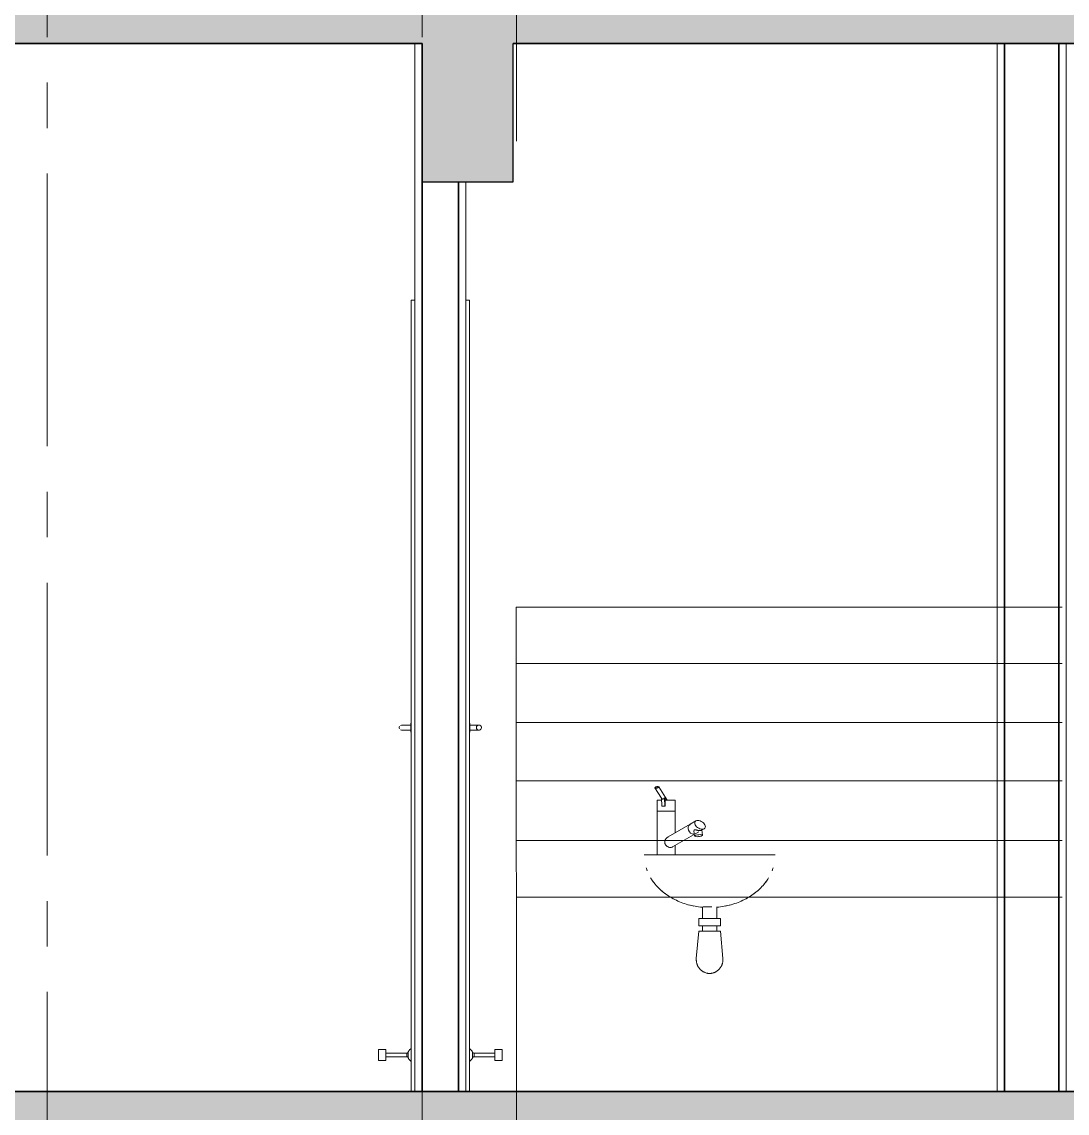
# Model space of a CAD drawing. Header units: millimetres. Extents: x 1373 to 40779, y 1939 to 6439.
# Drawn here: x 24179.3 to 24466.6, y 3569.8 to 3869.8 of the extents above; entities that cross this region are included whole.
import ezdxf

# ---------------------------------------------------------------- set-up
doc = ezdxf.new("R2010")
doc.units = ezdxf.units.MM
doc.linetypes.add('IMPORT-CENTER2', pattern=[112.5, 75, -12.5, 12.5, -12.5])
for name, color, linetype, lineweight in [('A-AREA-IDEN', 2, 'Continuous', 18), ('A-DETL', 6, 'Continuous', 30), ('A-DETL-GENF', 92, 'Continuous', 18), ('A-DOOR', 31, 'Continuous', 18), ('A-DOOR-FRAM', 31, 'Continuous', 18), ('A-FLOR-FNSH', 192, 'Continuous', 35), ('A-WALL', 20, 'Continuous', 9), ('A-WALL-FNSH', 113, 'Continuous', 18), ('P-SANR-FIXT', 6, 'Continuous', 18), ('S-GRID', 252, 'IMPORT-CENTER2', 5), ('YAZI', 2, 'Continuous', 18)]:
    doc.layers.add(name, color=color, linetype=linetype, lineweight=lineweight)

# ---------------------------------------------------------------- blocks, each defined once
blk = doc.blocks.new('_MB_KAPI_CAMLI_B - _m_kapı_100_camlı-2073561-Schnitt 1')
at = {"layer": 'A-DOOR'}
for p, q in [((-493.75, -98.78), (-493.75, -100)), ((-493.75, -99.3), (-495.25, -99.3)), ((-495.25, -100.7), (-493.75, -100.7)), ((-493.75, -100), (-493.75, -101.22)), ((-500.65, -188.5), (-502.65, -188.5)), ((-502.65, -191.5), (-502.65, -188.5)), ((-500.65, -191.5), (-500.65, -188.5)), ((-502.65, -191.5), (-500.65, -191.5)), ((-494.9, -189.5), (-500.65, -189.5)), ((-500.65, -190.5), (-494.9, -190.5)), ((-494.9, -190.5), (-494.9, -189.5)), ((-494.48, -189.19), (-494.48, -190.81)), ((-494.48, -190.4), (-494.48, -190.81))]:
    blk.add_line(p, q, dxfattribs=at)
at = {"layer": 'A-DOOR', "flags": 128}
for points in [[(-495.25, -99.3), (-495.29, -99.3), (-495.33, -99.3), (-495.37, -99.3), (-495.41, -99.3), (-495.45, -99.3), (-495.49, -99.3), (-495.52, -99.3), (-495.56, -99.3), (-495.6, -99.3), (-495.64, -99.3), (-495.67, -99.3), (-495.71, -99.3), (-495.75, -99.3), (-495.78, -99.3), (-495.81, -99.3), (-495.85, -99.3), (-495.88, -99.3), (-495.91, -99.3), (-495.94, -99.3), (-495.97, -99.3), (-495.99, -99.3), (-496.02, -99.3), (-496.04, -99.3), (-496.07, -99.3), (-496.09, -99.3), (-496.11, -99.3), (-496.13, -99.3), (-496.15, -99.3), (-496.17, -99.3), (-496.18, -99.3), (-496.19, -99.3), (-496.21, -99.3), (-496.22, -99.3), (-496.23, -99.3), (-496.23, -99.3), (-496.24, -99.3), (-496.24, -99.3), (-496.25, -99.3), (-496.25, -99.3)], [(-496.25, -100.7), (-496.25, -100.7), (-496.25, -100.7), (-496.24, -100.7), (-496.24, -100.7), (-496.23, -100.7), (-496.22, -100.7), (-496.21, -100.7), (-496.2, -100.7), (-496.18, -100.7), (-496.17, -100.7), (-496.15, -100.7), (-496.14, -100.7), (-496.12, -100.7), (-496.1, -100.7), (-496.07, -100.7), (-496.05, -100.7), (-496.03, -100.7), (-496, -100.7), (-495.97, -100.7), (-495.95, -100.7), (-495.92, -100.7), (-495.89, -100.7), (-495.85, -100.7), (-495.82, -100.7), (-495.79, -100.7), (-495.75, -100.7), (-495.72, -100.7), (-495.68, -100.7), (-495.65, -100.7), (-495.61, -100.7), (-495.57, -100.7), (-495.54, -100.7), (-495.5, -100.7), (-495.46, -100.7), (-495.42, -100.7), (-495.38, -100.7), (-495.34, -100.7), (-495.3, -100.7), (-495.26, -100.7), (-495.25, -100.7)], [(-494.48, -189.19), (-494.45, -189.12), (-494.41, -189.05), (-494.37, -188.98), (-494.33, -188.91), (-494.28, -188.85), (-494.24, -188.78), (-494.19, -188.72), (-494.13, -188.66), (-494.08, -188.6), (-494.02, -188.54), (-493.96, -188.49), (-493.9, -188.44), (-493.84, -188.39), (-493.77, -188.34), (-493.7, -188.3), (-493.64, -188.26)], [(-494.9, -189.5), (-494.88, -189.5), (-494.86, -189.49), (-494.84, -189.49), (-494.82, -189.48), (-494.8, -189.48), (-494.78, -189.47), (-494.76, -189.46), (-494.74, -189.46), (-494.72, -189.45), (-494.7, -189.44), (-494.68, -189.43), (-494.66, -189.42), (-494.65, -189.4), (-494.63, -189.39), (-494.62, -189.38), (-494.6, -189.36), (-494.58, -189.35), (-494.57, -189.33), (-494.56, -189.32), (-494.54, -189.3), (-494.53, -189.29), (-494.52, -189.27), (-494.51, -189.25), (-494.5, -189.23), (-494.49, -189.21), (-494.48, -189.2), (-494.48, -189.19)], [(-494.48, -190.81), (-494.49, -190.79), (-494.5, -190.77), (-494.51, -190.75), (-494.52, -190.73), (-494.53, -190.72), (-494.54, -190.7), (-494.56, -190.68), (-494.57, -190.67), (-494.58, -190.65), (-494.6, -190.64), (-494.61, -190.62), (-494.63, -190.61), (-494.65, -190.6), (-494.66, -190.59), (-494.68, -190.57), (-494.7, -190.56), (-494.72, -190.55), (-494.74, -190.54), (-494.75, -190.54), (-494.77, -190.53), (-494.79, -190.52), (-494.81, -190.52), (-494.83, -190.51), (-494.85, -190.51), (-494.87, -190.5), (-494.9, -190.5), (-494.9, -190.5)], [(-493.63, -191.74), (-493.69, -191.7), (-493.76, -191.66), (-493.83, -191.62), (-493.89, -191.57), (-493.95, -191.52), (-494.01, -191.46), (-494.07, -191.41), (-494.13, -191.35), (-494.18, -191.29), (-494.23, -191.23), (-494.28, -191.16), (-494.32, -191.1), (-494.36, -191.03), (-494.4, -190.96), (-494.44, -190.89), (-494.47, -190.82), (-494.48, -190.81)]]:
    blk.add_lwpolyline(points, dxfattribs=at)
at = {"layer": 'A-DOOR'}
for start, end in [(150, 180), (180, 210), (75, 120), (240, 285)]:
    blk.add_arc((-496.25, -100), 0.7, start, end, dxfattribs=at)
blk = doc.blocks.new('_MB_KAPI_CAMLI_B - _m_kapı_80_camlı-V33-Schnitt 1')
at = {"layer": 'A-DOOR'}
for p, q in [((-477.55, -100), (-477.55, -98.78)), ((-476.05, -99.3), (-477.55, -99.3)), ((-477.55, -101.22), (-477.55, -100)), ((-477.55, -100.7), (-476.05, -100.7)), ((-468.65, -188.5), (-470.65, -188.5)), ((-470.65, -188.5), (-470.65, -191.5)), ((-468.65, -188.5), (-468.65, -191.5)), ((-476.82, -190.81), (-476.82, -189.19)), ((-470.65, -189.5), (-476.4, -189.5)), ((-476.4, -189.5), (-476.4, -190.5)), ((-476.4, -190.5), (-470.65, -190.5)), ((-470.65, -191.5), (-468.65, -191.5))]:
    blk.add_line(p, q, dxfattribs=at)
at = {"layer": 'A-DOOR', "flags": 128}
for points in [[(-476.05, -99.3), (-476.01, -99.3), (-475.97, -99.3), (-475.93, -99.3), (-475.89, -99.3), (-475.85, -99.3), (-475.81, -99.3), (-475.77, -99.3), (-475.73, -99.3), (-475.7, -99.3), (-475.66, -99.3), (-475.62, -99.3), (-475.59, -99.3), (-475.55, -99.3), (-475.52, -99.3), (-475.48, -99.3), (-475.45, -99.3), (-475.42, -99.3), (-475.39, -99.3), (-475.36, -99.3), (-475.33, -99.3), (-475.3, -99.3), (-475.28, -99.3), (-475.25, -99.3), (-475.23, -99.3), (-475.21, -99.3), (-475.19, -99.3), (-475.17, -99.3), (-475.15, -99.3), (-475.13, -99.3), (-475.12, -99.3), (-475.1, -99.3), (-475.09, -99.3), (-475.08, -99.3), (-475.07, -99.3), (-475.06, -99.3), (-475.06, -99.3), (-475.05, -99.3), (-475.05, -99.3), (-475.05, -99.3)], [(-475.05, -100.7), (-475.05, -100.7), (-475.05, -100.7), (-475.06, -100.7), (-475.06, -100.7), (-475.07, -100.7), (-475.08, -100.7), (-475.09, -100.7), (-475.1, -100.7), (-475.11, -100.7), (-475.13, -100.7), (-475.14, -100.7), (-475.16, -100.7), (-475.18, -100.7), (-475.2, -100.7), (-475.22, -100.7), (-475.25, -100.7), (-475.27, -100.7), (-475.3, -100.7), (-475.32, -100.7), (-475.35, -100.7), (-475.38, -100.7), (-475.41, -100.7), (-475.44, -100.7), (-475.48, -100.7), (-475.51, -100.7), (-475.54, -100.7), (-475.58, -100.7), (-475.61, -100.7), (-475.65, -100.7), (-475.69, -100.7), (-475.72, -100.7), (-475.76, -100.7), (-475.8, -100.7), (-475.84, -100.7), (-475.88, -100.7), (-475.92, -100.7), (-475.96, -100.7), (-476, -100.7), (-476.04, -100.7), (-476.05, -100.7)], [(-475.05, -99.3), (-475.02, -99.3), (-474.99, -99.3), (-474.96, -99.31), (-474.94, -99.31), (-474.91, -99.31), (-474.88, -99.32)], [(-474.87, -100.68), (-474.9, -100.68), (-474.93, -100.69), (-474.96, -100.69), (-474.99, -100.7), (-475.01, -100.7), (-475.04, -100.7), (-475.05, -100.7)], [(-474.49, -100.42), (-474.5, -100.44), (-474.52, -100.46), (-474.54, -100.48), (-474.56, -100.5), (-474.58, -100.52), (-474.6, -100.54), (-474.62, -100.56), (-474.65, -100.57), (-474.67, -100.59), (-474.69, -100.6), (-474.72, -100.62), (-474.74, -100.63), (-474.77, -100.64), (-474.79, -100.65)], [(-474.51, -99.55), (-474.49, -99.58), (-474.48, -99.6), (-474.46, -99.62), (-474.44, -99.65), (-474.43, -99.67), (-474.42, -99.7), (-474.41, -99.72), (-474.4, -99.75), (-474.39, -99.77), (-474.38, -99.8), (-474.37, -99.83), (-474.36, -99.85), (-474.36, -99.88), (-474.35, -99.91), (-474.35, -99.94)], [(-477.67, -188.26), (-477.6, -188.3), (-477.53, -188.34), (-477.47, -188.38), (-477.41, -188.43), (-477.34, -188.48), (-477.28, -188.54), (-477.23, -188.59), (-477.17, -188.65), (-477.12, -188.71), (-477.07, -188.77), (-477.02, -188.84), (-476.98, -188.9), (-476.93, -188.97), (-476.89, -189.04), (-476.86, -189.11), (-476.82, -189.18), (-476.82, -189.19)], [(-476.82, -190.81), (-476.85, -190.88), (-476.89, -190.95), (-476.93, -191.02), (-476.97, -191.09), (-477.01, -191.15), (-477.06, -191.22), (-477.11, -191.28), (-477.16, -191.34), (-477.22, -191.4), (-477.28, -191.46), (-477.34, -191.51), (-477.4, -191.56), (-477.46, -191.61), (-477.53, -191.66), (-477.59, -191.7), (-477.66, -191.74)], [(-476.82, -189.19), (-476.81, -189.21), (-476.8, -189.23), (-476.79, -189.25), (-476.78, -189.27), (-476.77, -189.28), (-476.75, -189.3), (-476.74, -189.32), (-476.73, -189.33), (-476.71, -189.35), (-476.7, -189.36), (-476.68, -189.38), (-476.67, -189.39), (-476.65, -189.4), (-476.63, -189.41), (-476.62, -189.43), (-476.6, -189.44), (-476.58, -189.45), (-476.56, -189.46), (-476.54, -189.46), (-476.52, -189.47), (-476.5, -189.48), (-476.48, -189.48), (-476.46, -189.49), (-476.44, -189.49), (-476.42, -189.5), (-476.4, -189.5), (-476.4, -189.5)], [(-476.4, -190.5), (-476.42, -190.5), (-476.44, -190.51), (-476.46, -190.51), (-476.48, -190.52), (-476.5, -190.52), (-476.52, -190.53), (-476.54, -190.54), (-476.56, -190.54), (-476.58, -190.55), (-476.6, -190.56), (-476.61, -190.57), (-476.63, -190.58), (-476.65, -190.6), (-476.67, -190.61), (-476.68, -190.62), (-476.7, -190.64), (-476.71, -190.65), (-476.73, -190.67), (-476.74, -190.68), (-476.75, -190.7), (-476.77, -190.71), (-476.78, -190.73), (-476.79, -190.75), (-476.8, -190.77), (-476.81, -190.79), (-476.82, -190.8), (-476.82, -190.81)]]:
    blk.add_lwpolyline(points, dxfattribs=at)
at = {"layer": 'A-DOOR'}
for start, end in [(0, 180), (180, 0)]:
    blk.add_arc((-475.05, -100), 0.7, start, end, dxfattribs=at)
at = {"layer": 'A-DOOR-FRAM'}
for p, q in [((-493.65, -200), (-493.65, 17.5)), ((-492.65, 17.5), (-493.65, 17.5)), ((-477.65, 17.5), (-478.65, 17.5)), ((-477.65, 17.5), (-477.65, -200))]:
    blk.add_line(p, q, dxfattribs=at)
blk = doc.blocks.new('A$Cb0e8746a')
at = {"layer": 'YAZI', "linetype": 'Continuous', "lineweight": 0}
for p, q in [((0.02, 171.86), (150.05, 171.86)), ((0.02, 171.86), (0.09, 0)), ((150.05, 156.33), (0.02, 156.33)), ((150.05, 140.15), (0.02, 140.15)), ((150.05, 124.15), (0.02, 124.15)), ((150.05, 107.74), (0.02, 107.74)), ((150.05, 92.15), (0, 92.15))]:
    blk.add_line(p, q, dxfattribs=at)

msp = doc.modelspace()

# ---------------------------------------------------------------- hatches: boundary and pattern name
at = {"layer": 'A-DETL-GENF'}
h = msp.add_hatch(dxfattribs=at)
h.set_pattern_fill('ANSI33', color=153, style=0)
h.set_pattern_definition([(45, (-4726.611, 6394.9317), (-4.490128, 4.490128), []), (45, (-4722.121, 6394.9317), (-4.490128, 4.490128), [3.175, -1.5875])])
h.paths.add_polyline_path([(24984.31, 3275.76), (24984.31, 5063.76), (25234.31, 5063.76), (25234.31, 5025.76), (25259.31, 5025.76), (25259.31, 5063.76), (25834.6, 5063.76), (25834.6, 5025.76), (25859.6, 5025.76), (25859.6, 5063.76), (26040.63, 5063.76), (26040.63, 5075.76), (25234.31, 5075.76), (24984.31, 5075.76), (24984.31, 5240.76), (24744.31, 5240.76), (24744.31, 5075.76), (23644.59, 5075.76), (23644.59, 5063.76), (23774.59, 5063.76), (23774.59, 5025.76), (23799.59, 5025.76), (23799.59, 5063.76), (24289.31, 5063.76), (24289.31, 5025.76), (24314.31, 5025.76), (24314.31, 5063.76), (24744.31, 5063.76), (24744.31, 4775.76), (23674.32, 4775.76), (23674.32, 4763.76), (23774.59, 4763.76), (23774.59, 4725.76), (23799.59, 4725.76), (23799.59, 4763.76), (24289.31, 4763.76), (24289.31, 4725.76), (24314.31, 4725.76), (24314.31, 4763.76), (24744.31, 4763.76), (24744.31, 4475.76), (23674.32, 4475.76), (23674.32, 4463.76), (23774.59, 4463.76), (23774.59, 4425.76), (23799.59, 4425.76), (23799.59, 4463.76), (24289.31, 4463.76), (24289.31, 4425.76), (24314.31, 4425.76), (24314.31, 4463.76), (24744.31, 4463.76), (24744.31, 4175.76), (23674.32, 4175.76), (23674.32, 4163.76), (23774.59, 4163.76), (23774.59, 4125.76), (23799.59, 4125.76), (23799.59, 4163.76), (24289.31, 4163.76), (24289.31, 4125.76), (24314.31, 4125.76), (24314.31, 4163.76), (24744.31, 4163.76), (24744.31, 3875.76), (23674.32, 3875.76), (23674.32, 3863.76), (23774.59, 3863.76), (23774.59, 3825.76), (23799.59, 3825.76), (23799.59, 3863.76), (24289.31, 3863.76), (24289.31, 3825.76), (24314.31, 3825.76), (24314.31, 3863.76), (24744.31, 3863.76), (24744.31, 3575.76), (23774.59, 3575.76), (23774.59, 3545.76), (23474.27, 3545.76), (23474.28, 3275.76), (23474.28, 3245.76), (23774.59, 3245.76), (23774.59, 3215.76), (24744.31, 3215.76), (24744.31, 3085.76), (24984.31, 3085.76), (24984.31, 3215.76), (25859.6, 3215.76), (25909.6, 3215.76), (25909.6, 3275.76), (25859.6, 3275.76), (25859.6, 3575.76), (25835.46, 3575.76), (25234.31, 3575.76), (25234.31, 3525.76), (25259.31, 3525.76), (25259.31, 3563.76), (25835.46, 3563.76), (25835.46, 3275.76)])
h.paths.add_polyline_path([(24959.31, 3125.76), (24769.31, 3125.76), (24769.31, 3275.76), (24769.31, 5225.76), (24959.31, 5225.76), (24959.31, 4775.76), (24959.31, 3275.76)], flags=16)
h.paths.add_polyline_path([(24744.31, 3275.76), (23499.27, 3275.76), (23499.27, 3531.13), (23774.59, 3531.13), (23799.59, 3530.13), (23799.59, 3563.76), (24289.31, 3563.76), (24289.31, 3525.76), (24314.31, 3525.76), (24314.31, 3563.76), (24744.31, 3563.76)], flags=16)

# ---------------------------------------------------------------- linework, layer by layer
at = {"layer": 'A-DETL'}
for points in [[(23674.32, 3875.76), (23674.32, 3863.76), (23774.59, 3863.76), (23774.59, 3825.76), (23799.59, 3825.76), (23799.59, 3863.76), (24289.31, 3863.76), (24289.31, 3825.76), (24314.31, 3825.76), (24314.31, 3863.76), (24744.31, 3863.76)], [(23774.59, 3575.76), (24744.31, 3575.76)]]:
    msp.add_lwpolyline(points, dxfattribs=at)
at = {"layer": 'A-FLOR-FNSH', "color": 250}
for p, q in [((23799.59, 3863.76), (24289.31, 3863.76)), ((24314.31, 3863.76), (24744.31, 3863.76)), ((24744.31, 3575.76), (23789.59, 3575.76))]:
    msp.add_line(p, q, dxfattribs=at)
at = {"layer": 'A-WALL', "lineweight": 35}
for p, q in [((24289.31, 3575.76), (24289.31, 3863.76)), ((24449.31, 3863.76), (24449.31, 3575.76)), ((24464.31, 3863.76), (24464.31, 3575.76)), ((24299.31, 3575.76), (24299.31, 3825.76))]:
    msp.add_line(p, q, dxfattribs=at)
at = {"layer": 'A-WALL-FNSH', "color": 7, "lineweight": 9}
for p, q in [((24287.31, 3863.76), (24287.31, 3575.76)), ((24447.31, 3863.76), (24447.31, 3575.76)), ((24466.31, 3575.76), (24466.31, 3863.76)), ((24301.31, 3575.76), (24301.31, 3825.76))]:
    msp.add_line(p, q, dxfattribs=at)
at = {"layer": 'P-SANR-FIXT', "color": 8}
for p, q in [((24353.28, 3659.25), (24353.3, 3659.29)), ((24353.29, 3659.21), (24353.28, 3659.25)), ((24353.29, 3659.21), (24355.08, 3656.36)), ((24353.32, 3659.18), (24353.29, 3659.21)), ((24353.3, 3659.29), (24353.33, 3659.32)), ((24353.36, 3659.16), (24353.32, 3659.18)), ((24353.33, 3659.32), (24353.38, 3659.36)), ((24353.42, 3659.14), (24353.36, 3659.16)), ((24353.38, 3659.36), (24353.45, 3659.4)), ((24353.5, 3659.13), (24353.42, 3659.14)), ((24353.45, 3659.4), (24353.53, 3659.44)), ((24353.59, 3659.12), (24353.5, 3659.13)), ((24353.53, 3659.44), (24353.63, 3659.47)), ((24353.69, 3659.13), (24353.59, 3659.12)), ((24353.63, 3659.47), (24353.73, 3659.49)), ((24353.79, 3659.14), (24353.69, 3659.13)), ((24353.73, 3659.49), (24353.83, 3659.51)), ((24353.89, 3659.16), (24353.79, 3659.14)), ((24353.83, 3659.51), (24353.93, 3659.52)), ((24353.99, 3659.18), (24353.89, 3659.16)), ((24353.93, 3659.52), (24354.03, 3659.53)), ((24354.09, 3659.21), (24353.99, 3659.18)), ((24354.03, 3659.53), (24354.12, 3659.52)), ((24354.17, 3659.25), (24354.09, 3659.21)), ((24354.12, 3659.52), (24354.2, 3659.51)), ((24354.24, 3659.29), (24354.17, 3659.25)), ((24354.2, 3659.51), (24354.26, 3659.49)), ((24354.29, 3659.32), (24354.24, 3659.29)), ((24354.26, 3659.49), (24354.3, 3659.47)), ((24354.32, 3659.36), (24354.29, 3659.32)), ((24354.3, 3659.47), (24354.33, 3659.44)), ((24354.34, 3659.4), (24354.32, 3659.36)), ((24356.64, 3655.76), (24354.33, 3659.44)), ((24354.33, 3659.44), (24354.34, 3659.4)), ((24353.86, 3655.76), (24353.86, 3652.76)), ((24354.15, 3655.76), (24353.86, 3655.76)), ((24355.07, 3655.76), (24354.15, 3655.76)), ((24355.16, 3654.13), (24355.04, 3656.42)), ((24355.11, 3656.32), (24355.19, 3656.23)), ((24355.16, 3654.13), (24356.01, 3654.13)), ((24355.19, 3656.23), (24355.28, 3656.16)), ((24355.28, 3656.16), (24355.38, 3656.12)), ((24355.38, 3656.12), (24355.48, 3656.11)), ((24355.48, 3656.11), (24355.58, 3656.12)), ((24355.58, 3656.12), (24355.68, 3656.17)), ((24355.68, 3656.17), (24355.76, 3656.23)), ((24355.76, 3656.23), (24355.83, 3656.32)), ((24355.83, 3656.32), (24355.89, 3656.43)), ((24355.89, 3656.43), (24356.31, 3655.76)), ((24355.89, 3656.43), (24356.01, 3654.13)), ((24356.01, 3654.13), (24356.07, 3654.13)), ((24358.86, 3655.76), (24356.07, 3655.76)), ((24356.07, 3655.76), (24356.07, 3654.13)), ((24358.86, 3652.76), (24358.86, 3655.76)), ((24353.86, 3652.76), (24354.15, 3652.76)), ((24353.86, 3652.76), (24353.86, 3640.76)), ((24354.15, 3652.76), (24353.86, 3652.76)), ((24354.15, 3652.76), (24358.86, 3652.76)), ((24358.86, 3652.76), (24354.15, 3652.76)), ((24358.86, 3646.84), (24358.86, 3652.76)), ((24363, 3649.21), (24356.91, 3645.73)), ((24364.55, 3650.09), (24363, 3649.21)), ((24364.22, 3649.53), (24364.26, 3649.76)), ((24364.25, 3649.27), (24364.22, 3649.53)), ((24364.35, 3649), (24364.25, 3649.27)), ((24364.26, 3649.76), (24364.37, 3649.95)), ((24364.51, 3648.74), (24364.35, 3649)), ((24364.37, 3649.95), (24364.55, 3650.09)), ((24364.74, 3648.48), (24364.51, 3648.74)), ((24364.55, 3650.09), (24364.79, 3650.18)), ((24365.01, 3648.25), (24364.74, 3648.48)), ((24364.79, 3650.18), (24365.07, 3650.21)), ((24365.32, 3648.06), (24365.01, 3648.25)), ((24365.07, 3650.21), (24365.38, 3650.18)), ((24365.64, 3647.92), (24365.32, 3648.06)), ((24365.38, 3650.18), (24365.7, 3650.09)), ((24365.7, 3650.09), (24366.02, 3649.95)), ((24366.02, 3649.95), (24366.33, 3649.76)), ((24366.33, 3649.76), (24366.6, 3649.53)), ((24366.6, 3649.53), (24366.83, 3649.27)), ((24366.97, 3648.06), (24366.79, 3647.92)), ((24366.83, 3649.27), (24367, 3649)), ((24367.08, 3648.25), (24366.97, 3648.06)), ((24367, 3649), (24367.1, 3648.74)), ((24367.13, 3648.48), (24367.08, 3648.25)), ((24367.1, 3648.74), (24367.13, 3648.48)), ((24358.07, 3642.94), (24364.49, 3646.6)), ((24364.01, 3647.35), (24364.19, 3645.91)), ((24364.49, 3646.6), (24365.3, 3647.07)), ((24365.97, 3647.83), (24365.64, 3647.92)), ((24366.28, 3647.8), (24365.97, 3647.83)), ((24366.1, 3647.52), (24366.79, 3647.92)), ((24366.37, 3646.19), (24366.19, 3647.63)), ((24366.55, 3647.83), (24366.28, 3647.8)), ((24366.79, 3647.92), (24366.55, 3647.83)), ((24358.86, 3640.76), (24358.86, 3643.36)), ((24350.87, 3637.17), (24350.92, 3637.01)), ((24350.92, 3637.01), (24351.14, 3636.41)), ((24385.48, 3636.41), (24385.69, 3637.01)), ((24385.69, 3637.01), (24385.75, 3637.17)), ((24352.43, 3633.93), (24352.72, 3633.51)), ((24352.72, 3633.51), (24353.29, 3632.77)), ((24383.33, 3632.77), (24383.9, 3633.51)), ((24383.9, 3633.51), (24384.19, 3633.93)), ((24354.98, 3631.01), (24355.58, 3630.51)), ((24355.58, 3630.51), (24356.21, 3630.02)), ((24380.41, 3630.02), (24381.04, 3630.51)), ((24381.04, 3630.51), (24381.63, 3631.01)), ((24358.39, 3628.66), (24359.31, 3628.2)), ((24359.31, 3628.2), (24359.83, 3627.97)), ((24362.57, 3627.02), (24363.65, 3626.75)), ((24372.97, 3626.75), (24374.04, 3627.02)), ((24376.78, 3627.97), (24377.31, 3628.2)), ((24377.31, 3628.2), (24378.23, 3628.66)), ((24363.65, 3626.75), (24363.95, 3626.69)), ((24366.31, 3626.51), (24366.31, 3623.26)), ((24368.94, 3626.51), (24366.54, 3626.51)), ((24370.31, 3623.26), (24370.31, 3626.51)), ((24372.67, 3626.69), (24372.97, 3626.75)), ((24365.31, 3623.26), (24365.31, 3621.26)), ((24371.31, 3623.26), (24365.31, 3623.26)), ((24371.31, 3621.26), (24365.31, 3621.26)), ((24366.31, 3621.26), (24366.31, 3619.76)), ((24370.31, 3619.76), (24370.31, 3621.26)), ((24371.31, 3621.26), (24371.31, 3623.26)), ((24365.31, 3619.76), (24364.65, 3612.29)), ((24371.31, 3619.76), (24365.31, 3619.76)), ((24371.96, 3612.29), (24371.31, 3619.76)), ((24364.64, 3612.06), (24364.65, 3612.21)), ((24364.64, 3611.9), (24364.64, 3612.06)), ((24364.65, 3612.21), (24364.65, 3612.29)), ((24371.96, 3612.29), (24371.97, 3612.14)), ((24371.97, 3612.14), (24371.98, 3611.98)), ((24364.64, 3611.75), (24364.64, 3611.9)), ((24364.66, 3611.6), (24364.64, 3611.75)), ((24364.67, 3611.45), (24364.66, 3611.6)), ((24364.7, 3611.3), (24364.67, 3611.45)), ((24364.73, 3611.15), (24364.7, 3611.3)), ((24364.76, 3611), (24364.73, 3611.15)), ((24364.8, 3610.85), (24364.76, 3611)), ((24364.85, 3610.71), (24364.8, 3610.85)), ((24364.9, 3610.57), (24364.85, 3610.71)), ((24364.96, 3610.42), (24364.9, 3610.57)), ((24365.02, 3610.29), (24364.96, 3610.42)), ((24365.09, 3610.15), (24365.02, 3610.29)), ((24365.17, 3610.02), (24365.09, 3610.15)), ((24365.25, 3609.89), (24365.17, 3610.02)), ((24365.33, 3609.76), (24365.25, 3609.89)), ((24365.42, 3609.64), (24365.33, 3609.76)), ((24365.52, 3609.52), (24365.42, 3609.64)), ((24365.62, 3609.41), (24365.52, 3609.52)), ((24365.72, 3609.29), (24365.62, 3609.41)), ((24365.83, 3609.19), (24365.72, 3609.29)), ((24365.94, 3609.08), (24365.83, 3609.19)), ((24366.06, 3608.99), (24365.94, 3609.08)), ((24370.61, 3609.04), (24370.5, 3608.94)), ((24370.73, 3609.14), (24370.61, 3609.04)), ((24370.84, 3609.24), (24370.73, 3609.14)), ((24370.95, 3609.35), (24370.84, 3609.24)), ((24371.05, 3609.46), (24370.95, 3609.35)), ((24371.15, 3609.58), (24371.05, 3609.46)), ((24371.24, 3609.7), (24371.15, 3609.58)), ((24371.33, 3609.83), (24371.24, 3609.7)), ((24371.41, 3609.96), (24371.33, 3609.83)), ((24371.49, 3610.09), (24371.41, 3609.96)), ((24371.56, 3610.22), (24371.49, 3610.09)), ((24371.62, 3610.36), (24371.56, 3610.22)), ((24371.69, 3610.5), (24371.62, 3610.36)), ((24371.74, 3610.64), (24371.69, 3610.5)), ((24371.79, 3610.78), (24371.74, 3610.64)), ((24371.83, 3610.93), (24371.79, 3610.78)), ((24371.87, 3611.08), (24371.83, 3610.93)), ((24371.9, 3611.23), (24371.87, 3611.08)), ((24371.93, 3611.38), (24371.9, 3611.23)), ((24371.95, 3611.53), (24371.93, 3611.38)), ((24371.97, 3611.68), (24371.95, 3611.53)), ((24371.98, 3611.98), (24371.97, 3611.83)), ((24371.97, 3611.83), (24371.97, 3611.68)), ((24366.18, 3608.89), (24366.06, 3608.99)), ((24366.31, 3608.81), (24366.18, 3608.89)), ((24366.43, 3608.72), (24366.31, 3608.81)), ((24366.56, 3608.64), (24366.43, 3608.72)), ((24366.7, 3608.57), (24366.56, 3608.64)), ((24366.84, 3608.5), (24366.7, 3608.57)), ((24366.97, 3608.44), (24366.84, 3608.5)), ((24367.12, 3608.39), (24366.97, 3608.44)), ((24367.26, 3608.34), (24367.12, 3608.39)), ((24367.41, 3608.29), (24367.26, 3608.34)), ((24367.55, 3608.25), (24367.41, 3608.29)), ((24367.7, 3608.22), (24367.55, 3608.25)), ((24367.85, 3608.19), (24367.7, 3608.22)), ((24368, 3608.17), (24367.85, 3608.19)), ((24368.16, 3608.16), (24368, 3608.17)), ((24368.31, 3608.15), (24368.16, 3608.16)), ((24368.39, 3608.15), (24368.31, 3608.15)), ((24368.54, 3608.16), (24368.39, 3608.15)), ((24368.69, 3608.18), (24368.54, 3608.16)), ((24368.84, 3608.21), (24368.69, 3608.18)), ((24368.99, 3608.24), (24368.84, 3608.21)), ((24369.14, 3608.27), (24368.99, 3608.24)), ((24369.28, 3608.31), (24369.14, 3608.27)), ((24369.43, 3608.36), (24369.28, 3608.31)), ((24369.57, 3608.41), (24369.43, 3608.36)), ((24369.71, 3608.47), (24369.57, 3608.41)), ((24369.85, 3608.54), (24369.71, 3608.47)), ((24369.99, 3608.61), (24369.85, 3608.54)), ((24370.12, 3608.68), (24369.99, 3608.61)), ((24370.25, 3608.76), (24370.12, 3608.68)), ((24370.37, 3608.85), (24370.25, 3608.76)), ((24370.5, 3608.94), (24370.37, 3608.85))]:
    msp.add_line(p, q, dxfattribs=at)
for centre, major_axis, ratio, start_param, end_param in [((24356.3, 3655.35), (0.424, 0.266), 0.866706, 0.501046, 0.944524), ((24363.74, 3647.9), (-0.74, 1.3), 0.852862, 0.070593, 2.688587), ((24363.74, 3647.9), (-0.74, 1.3), 0.852862, 0.070593, 2.688587), ((24363.74, 3647.9), (-0.74, 1.3), 0.852862, 2.688587, 2.841889), ((24363.74, 3647.9), (-0.74, 1.3), 0.852862, 2.688587, 2.841889), ((24365.28, 3646.05), (1.09, 0.14), 0.228524, 2.262899, 5.404492), ((24365.28, 3646.05), (1.09, 0.14), 0.228524, 5.404492, 8.546084)]:
    msp.add_ellipse(centre, major_axis=major_axis, ratio=ratio, start_param=start_param, end_param=end_param, dxfattribs=at)
for points, knots in [([(24357.53, 3642.81), (24357.37, 3642.81), (24357.12, 3642.85), (24356.79, 3642.99), (24356.59, 3643.11), (24356.45, 3643.23), (24356.32, 3643.35), (24356.2, 3643.5), (24356.11, 3643.65), (24356.06, 3643.78), (24356.01, 3643.91), (24355.98, 3644.05), (24355.97, 3644.21), (24355.98, 3644.38), (24356.01, 3644.53), (24356.04, 3644.63), (24356.09, 3644.8), (24356.2, 3645.03), (24356.36, 3645.26), (24356.52, 3645.43), (24356.69, 3645.58), (24356.85, 3645.7), (24356.99, 3645.77), (24357.03, 3645.79), (24357.04, 3645.8)], [0, 0, 0, 0, 0.1111111, 0.1666667, 0.2222222, 0.25, 0.2777778, 0.3333333, 0.3611111, 0.3888889, 0.4166667, 0.4444444, 0.4791667, 0.5138889, 0.5486111, 0.5659722, 0.5833333, 0.6527778, 0.7222222, 0.7569444, 0.7916667, 0.8611111, 0.8784722, 0.8888889, 0.8888889, 0.8888889, 0.8888889]), ([(24364.01, 3647.44), (24364.01, 3647.45), (24364.01, 3647.48), (24364.03, 3647.52), (24364.05, 3647.56), (24364.08, 3647.59), (24364.12, 3647.62), (24364.21, 3647.65), (24364.3, 3647.65), (24364.37, 3647.64)], [0.625, 0.625, 0.625, 0.625, 0.65625, 0.6875, 0.75, 0.78125, 0.8125, 0.875, 1, 1, 1, 1]), ([(24364.02, 3647.28), (24364.02, 3647.29), (24364.01, 3647.32), (24364.01, 3647.34), (24364.01, 3647.35)], [0.5, 0.5, 0.5, 0.5, 0.53125, 0.55422398, 0.55422398, 0.55422398, 0.55422398]), ([(24364.37, 3647.64), (24364.44, 3647.63), (24364.59, 3647.61), (24364.82, 3647.55), (24365.01, 3647.51), (24365.14, 3647.48), (24365.24, 3647.47), (24365.35, 3647.45), (24365.48, 3647.44), (24365.58, 3647.43), (24365.64, 3647.43)], [0, 0, 0, 0, 0.2, 0.4, 0.55, 0.625, 0.7, 0.775, 0.85, 1, 1, 1, 1]), ([(24365.64, 3647.43), (24365.72, 3647.43), (24365.84, 3647.44), (24365.96, 3647.47), (24366.06, 3647.5), (24366.13, 3647.54), (24366.17, 3647.58), (24366.18, 3647.6), (24366.19, 3647.61)], [0, 0, 0, 0, 0.125, 0.1875, 0.25, 0.375, 0.4375, 0.5, 0.5, 0.5, 0.5]), ([(24358.07, 3642.94), (24358.04, 3642.92), (24357.95, 3642.88), (24357.78, 3642.82), (24357.62, 3642.81), (24357.53, 3642.81)], [0.861491, 0.861491, 0.861491, 0.861491, 0.8888889, 0.9444444, 1, 1, 1, 1]), ([(24366.29, 3626.35), (24365.62, 3626.41), (24363.63, 3626.68), (24360.43, 3627.59), (24356.99, 3629.33), (24354.12, 3631.64), (24352.67, 3633.49), (24352.09, 3634.47)], [-0.4643337, -0.4643337, -0.4643337, -0.4643337, -0.4285714, -0.3571429, -0.2857143, -0.2142857, -0.1428571, -0.1428571, -0.1428571, -0.1428571]), ([(24384.52, 3634.47), (24383.94, 3633.49), (24382.5, 3631.64), (24379.62, 3629.33), (24376.18, 3627.59), (24372.98, 3626.68), (24370.99, 3626.41), (24370.32, 3626.35)], [-0.8571429, -0.8571429, -0.8571429, -0.8571429, -0.7857143, -0.7142857, -0.6428571, -0.5714286, -0.5356663, -0.5356663, -0.5356663, -0.5356663])]:
    msp.add_open_spline(points, degree=3, knots=knots, dxfattribs=at)
msp.add_open_spline([(24350.31, 3640.76), (24350.31, 3640.76), (24350.61, 3640.76), (24351.95, 3640.76), (24354.12, 3640.76), (24356.99, 3640.76), (24360.43, 3640.76), (24364.27, 3640.76), (24368.31, 3640.76), (24372.35, 3640.76), (24376.18, 3640.76), (24379.62, 3640.76), (24382.5, 3640.76), (24384.66, 3640.76), (24386, 3640.76), (24386.31, 3640.76), (24386.31, 3640.76)], degree=3, dxfattribs=at)
at = {"layer": 'S-GRID', "lineweight": 18}
for p, q in [((24186.31, 2740.57), (24186.31, 5601.39)), ((24289.31, 2740.57), (24289.31, 5601.39))]:
    msp.add_line(p, q, dxfattribs=at)

# ---------------------------------------------------------------- block references
at = {"layer": 'A-AREA-IDEN'}
for p in [(24315.12, 3837), (24315.12, 3537)]:
    msp.add_blockref('A$Cb0e8746a', p, dxfattribs=at)
at = {"layer": 'A-DOOR'}
for name in ['_MB_KAPI_CAMLI_B - _m_kapı_80_camlı-V33-Schnitt 1', '_MB_KAPI_CAMLI_B - _m_kapı_100_camlı-2073561-Schnitt 1']:
    msp.add_blockref(name, (24779.96, 3775.76), dxfattribs=at)

doc.saveas('drawing.dxf')
